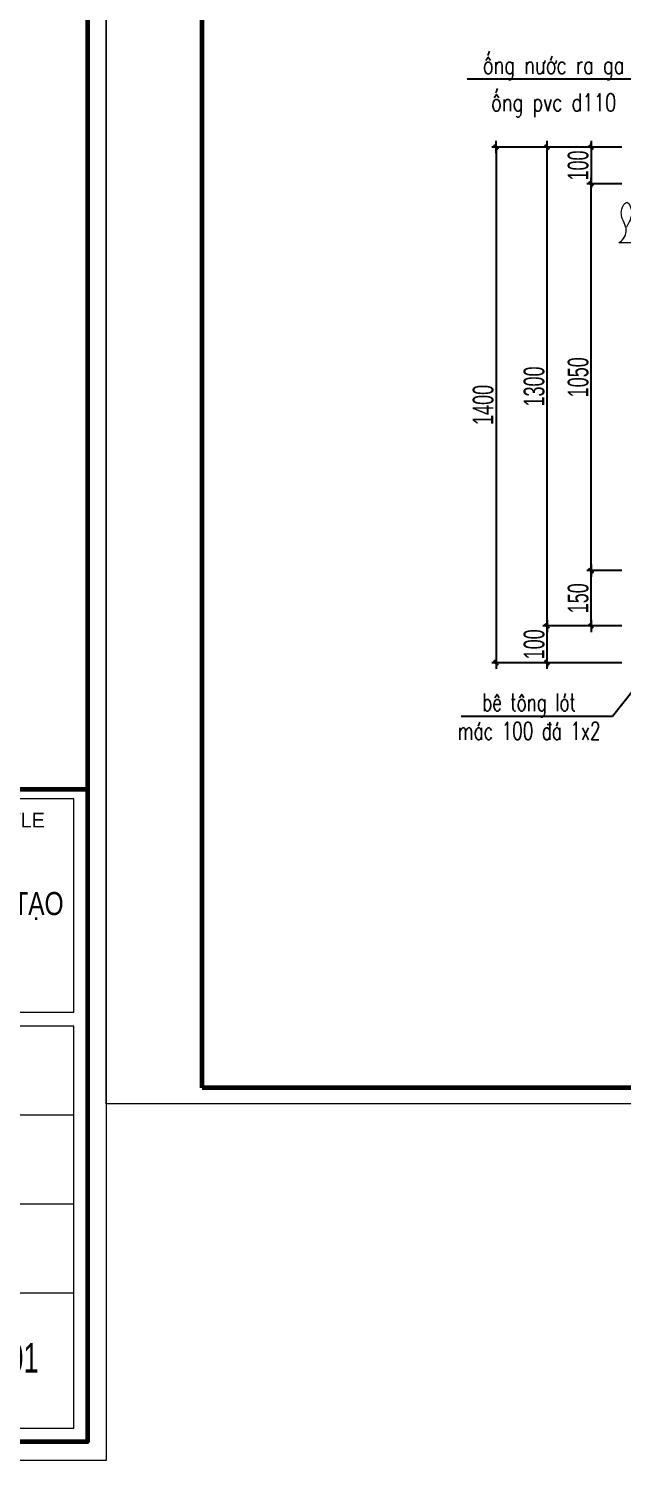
# Model space of a CAD drawing. Header units: millimetres. Extents: x 596422 to 1674380, y -367470 to 58862.
# Drawn here: x 839023 to 842245, y -54486 to -46712 of the extents above; entities that cross this region are included whole.
import ezdxf
from ezdxf.enums import TextEntityAlignment as Align

# ---------------------------------------------------------------- set-up
doc = ezdxf.new("R2010")
doc.units = ezdxf.units.MM
doc.header["$LTSCALE"] = 600
doc.header["$MEASUREMENT"] = 0
doc.layers.get('0').update_dxf_attribs({"lineweight": 0})
doc.layers.get('Defpoints').update_dxf_attribs({"lineweight": 0})
for name, color, linetype, lineweight in [('EG Dim', 8, 'Continuous', 18), ('EG Net thay', 7, 'Continuous', 20), ('EG Text1', 3, 'Continuous', 20), ('LC ISO', 153, 'Continuous', 13)]:
    doc.layers.add(name, color=color, linetype=linetype, lineweight=lineweight)
doc.layers.add('Khungten_LCDI', color=7, linetype='Continuous')
doc.layers.add('Kichthuoc', color=9, linetype='Continuous')
doc.styles.add('EG 2', font='vnromadi.shx', dxfattribs={"width": 0.75})
doc.styles.add('EG 3', font='italicc.shx', dxfattribs={"width": 0.75, "bigfont": 'romansvn.shx'})
doc.styles.add('EG Huy', font='vnsimli.shx', dxfattribs={"width": 0.75})
doc.styles.add('HOATBIF', font='hoatbif.shx', dxfattribs={"width": 0.65})
doc.styles.add('Khungten', font='VHAVAN.TTF', dxfattribs={"width": 0.9, "height": 5000})
doc.styles.add('Title', font='VHAVAN.TTF', dxfattribs={"width": 0.8})
doc.dimstyles.new('1-100', dxfattribs={"dimscale": 300, "dimtxt": 1.2, "dimasz": 0.25, "dimexe": 0.5, "dimexo": 0, "dimgap": 0.3, "dimtad": 1, "dimdec": 0, "dimzin": 0, "dimdsep": 46, "dimtxsty": 'HOATBIF', "dimblk1": 'DOT', "dimblk2": 'DOT', "dimsah": 1, "dimcen": -1, "dimdle": 1, "dimclrd": 256, "dimclre": 256, "dimclrt": 4, "dimadec": 3, "dimazin": 2, "dimtfac": 0.333333, "dimtdec": 0, "dimtix": 1, "dimtmove": 2, "dimatfit": 3, "dimldrblk": 'DOT', "dimfxl": 1, "dimtvp": 0.833333, "dimtolj": 1, "dimtzin": 0, "dimarcsym": 0})
doc.dimstyles.new('be phot$7', dxfattribs={"dimscale": 100, "dimtxt": 2.2, "dimasz": 1, "dimexe": 1, "dimexo": 0, "dimgap": 0.8, "dimtad": 1, "dimdec": 0, "dimzin": 0, "dimdsep": 46, "dimtxsty": 'EG 3', "dimblk": 'ARCHTICK', "dimcen": 0.09, "dimdle": 1, "dimclrd": 256, "dimclre": 256, "dimclrt": 3, "dimadec": 0, "dimazin": 0, "dimtfac": 1, "dimtdec": 0, "dimtix": 1, "dimtmove": 0, "dimatfit": 3, "dimfxl": 1, "dimtolj": 1, "dimtzin": 0, "dimarcsym": 0})

# ---------------------------------------------------------------- blocks, each defined once
blk = doc.blocks.new('DOT')
at = {"layer": 'Kichthuoc'}
blk.add_line((-3, 0), (3, 0), dxfattribs=at)
at = {"layer": 'Kichthuoc', "color": 4}
blk.add_line((-1, -1), (1, 1), dxfattribs=at)
blk.add_lwpolyline([(0.5, 1), (-1, -0.5), (-0.5, -1), (1, 0.5)], close=True, dxfattribs=at)
blk = doc.blocks.new('*D324')
at = {"layer": 'Defpoints', "color": 0, "transparency": 16777216}
for p in [(841836, -49954.8), (842241.5, -49954.8), (842241.5, -50154.8)]:
    blk.add_point(p, dxfattribs=at)
at = {"layer": 'EG Dim', "lineweight": -2, "transparency": 16777216}
for p, q in [((842241.5, -49954.8), (841813.5, -49954.8)), ((841836, -49943.5), (841836, -49932.3)), ((841836, -50154.8), (841836, -49954.8)), ((842241.5, -50154.8), (841813.5, -50154.8)), ((841836, -50166), (841836, -50177.3))]:
    blk.add_line(p, q, dxfattribs=at)
at = {"layer": 'EG Dim', "lineweight": -2, "transparency": 16777216, "xscale": 11.25, "yscale": 11.25, "zscale": 11.25}
for p, rotation in [((841836, -49954.8), 270), ((841836, -50154.8), 90)]:
    blk.add_blockref('DOT', p, dxfattribs=dict(at, rotation=rotation))
at = {"layer": 'EG Dim', "color": 4, "transparency": 16777216, "insert": (841766.2, -50054.8), "char_height": 112.5, "attachment_point": 5, "rotation": 90, "style": 'HOATBIF'}
blk.add_mtext('\\A1;100', dxfattribs=at)
blk = doc.blocks.new('_Dot')
at = {"color": 0, "linetype": 'ByBlock', "lineweight": -2}
blk.add_line((-0.5, 0), (-1, 0), dxfattribs=at)
at = {"color": 0, "linetype": 'ByBlock', "const_width": 0.5}
blk.add_lwpolyline([(-0.25, 0, 1), (0.25, 0, 1)], format="xyb", close=True, dxfattribs=at)
blk = doc.blocks.new('*D325')
at = {"layer": 'Defpoints', "color": 0, "transparency": 16777216}
for p in [(841836, -47354.8), (842241.5, -47354.8), (842241.5, -49954.8)]:
    blk.add_point(p, dxfattribs=at)
at = {"layer": 'EG Dim', "lineweight": -2, "transparency": 16777216}
for p, q in [((842241.5, -47354.8), (841813.5, -47354.8)), ((841836, -49943.5), (841836, -47366)), ((842241.5, -49954.8), (841813.5, -49954.8))]:
    blk.add_line(p, q, dxfattribs=at)
at = {"layer": 'EG Dim', "lineweight": -2, "transparency": 16777216, "xscale": 11.25, "yscale": 11.25, "zscale": 11.25}
for p, rotation in [((841836, -47354.8), 90), ((841836, -49954.8), 270)]:
    blk.add_blockref('DOT', p, dxfattribs=dict(at, rotation=rotation))
at = {"layer": 'EG Dim', "color": 4, "transparency": 16777216, "insert": (841766.2, -48654.8), "char_height": 112.5, "attachment_point": 5, "rotation": 90, "style": 'HOATBIF'}
blk.add_mtext('\\A1;1300', dxfattribs=at)
blk = doc.blocks.new('_ArchTick')
at = {"color": 0, "linetype": 'ByBlock', "const_width": 0.15}
blk.add_lwpolyline([(-0.5, -0.5), (0.5, 0.5)], dxfattribs=at)
blk = doc.blocks.new('CHIDAN')
at = {"layer": 'EG Dim'}
blk.add_line((0, 0), (0.87, 0), dxfattribs=at)
at = {"layer": 'EG Text1', "color": 3, "style": 'EG 2', "width": 0.75}
blk.add_attdef('CD1', text='', height=2.2, dxfattribs=at).set_placement((0.67, 1), align=Align.BOTTOM_CENTER)
blk.add_attdef('CD2', text='', height=2.2, dxfattribs=at).set_placement((0.67, -3.2), align=Align.TOP_CENTER)
blk = doc.blocks.new('*D337')
at = {"layer": 'Defpoints', "color": 0, "transparency": 16777216}
for p in [(842241.5, -47354.8), (841559.4, -50154.8), (842241.5, -50154.8)]:
    blk.add_point(p, dxfattribs=at)
at = {"layer": 'EG Dim', "lineweight": -2, "transparency": 16777216}
for p, q in [((842241.5, -47354.8), (841536.9, -47354.8)), ((841559.4, -47366), (841559.4, -50143.5)), ((842241.5, -50154.8), (841536.9, -50154.8))]:
    blk.add_line(p, q, dxfattribs=at)
at = {"layer": 'EG Dim', "lineweight": -2, "transparency": 16777216, "xscale": 11.25, "yscale": 11.25, "zscale": 11.25}
for p, rotation in [((841559.4, -47354.8), 90), ((841559.4, -50154.8), 270)]:
    blk.add_blockref('DOT', p, dxfattribs=dict(at, rotation=rotation))
at = {"layer": 'EG Dim', "color": 4, "transparency": 16777216, "insert": (841489.7, -48754.8), "char_height": 112.5, "attachment_point": 5, "rotation": 90, "style": 'HOATBIF'}
blk.add_mtext('\\A1;1400', dxfattribs=at)
blk = doc.blocks.new('*D338')
at = {"layer": 'Defpoints', "color": 0, "transparency": 16777216}
for p in [(842241.5, -47354.8), (842075, -47554.8), (842241.5, -47554.8)]:
    blk.add_point(p, dxfattribs=at)
at = {"layer": 'EG Dim', "lineweight": -2, "transparency": 16777216}
for p, q in [((842075, -47343.5), (842075, -47332.3)), ((842241.5, -47354.8), (842052.5, -47354.8)), ((842075, -47354.8), (842075, -47554.8)), ((842241.5, -47554.8), (842052.5, -47554.8)), ((842075, -47566), (842075, -47577.3))]:
    blk.add_line(p, q, dxfattribs=at)
at = {"layer": 'EG Dim', "lineweight": -2, "transparency": 16777216, "xscale": 11.25, "yscale": 11.25, "zscale": 11.25}
for p, rotation in [((842075, -47354.8), 270), ((842075, -47554.8), 90)]:
    blk.add_blockref('DOT', p, dxfattribs=dict(at, rotation=rotation))
at = {"layer": 'EG Dim', "color": 4, "transparency": 16777216, "insert": (842005.2, -47454.8), "char_height": 112.5, "attachment_point": 5, "rotation": 90, "style": 'HOATBIF'}
blk.add_mtext('\\A1;100', dxfattribs=at)
blk = doc.blocks.new('*D340')
at = {"layer": 'Defpoints', "color": 0, "transparency": 16777216}
for p in [(842075, -49654.8), (842241.5, -49654.8), (842241.5, -49954.8)]:
    blk.add_point(p, dxfattribs=at)
at = {"layer": 'EG Dim', "lineweight": -2, "transparency": 16777216}
for p, q in [((842241.5, -49654.8), (842052.5, -49654.8)), ((842075, -49943.5), (842075, -49666)), ((842241.5, -49954.8), (842052.5, -49954.8))]:
    blk.add_line(p, q, dxfattribs=at)
at = {"layer": 'EG Dim', "lineweight": -2, "transparency": 16777216, "xscale": 11.25, "yscale": 11.25, "zscale": 11.25}
for p, rotation in [((842075, -49654.8), 90), ((842075, -49954.8), 270)]:
    blk.add_blockref('DOT', p, dxfattribs=dict(at, rotation=rotation))
at = {"layer": 'EG Dim', "color": 4, "transparency": 16777216, "insert": (842005.2, -49804.8), "char_height": 112.5, "attachment_point": 5, "rotation": 90, "style": 'HOATBIF'}
blk.add_mtext('\\A1;150', dxfattribs=at)
blk = doc.blocks.new('*D341')
at = {"layer": 'Defpoints', "color": 0, "transparency": 16777216}
for p in [(842075, -47554.8), (842241.5, -47554.8), (842241.5, -49654.8)]:
    blk.add_point(p, dxfattribs=at)
at = {"layer": 'EG Dim', "lineweight": -2, "transparency": 16777216}
for p, q in [((842241.5, -47554.8), (842052.5, -47554.8)), ((842075, -49643.5), (842075, -47566)), ((842241.5, -49654.8), (842052.5, -49654.8))]:
    blk.add_line(p, q, dxfattribs=at)
at = {"layer": 'EG Dim', "lineweight": -2, "transparency": 16777216, "xscale": 11.25, "yscale": 11.25, "zscale": 11.25}
for p, rotation in [((842075, -47554.8), 90), ((842075, -49654.8), 270)]:
    blk.add_blockref('DOT', p, dxfattribs=dict(at, rotation=rotation))
at = {"layer": 'EG Dim', "color": 4, "transparency": 16777216, "insert": (842005.2, -48604.8), "char_height": 112.5, "attachment_point": 5, "rotation": 90, "style": 'HOATBIF'}
blk.add_mtext('\\A1;1050', dxfattribs=at)
blk = doc.blocks.new('LCDI-new')
at = {"layer": 'Defpoints', "lineweight": 0}
blk.add_lwpolyline([(-1626044.71, 488105.01), (-1626044.71, 488402.01), (-1625624.71, 488402.01), (-1625624.71, 488105.01)], close=True, dxfattribs=at)
at = {"layer": 'Khungten_LCDI', "color": 5, "lineweight": 25}
blk.add_line((-1625626.71, 488107.01), (-1625626.71, 488400.01), dxfattribs=at)
at = {"layer": 'Khungten_LCDI', "color": 5, "lineweight": 60}
blk.add_line((-1625626.71, 488177.85), (-1625666.71, 488177.85), dxfattribs=at)
at = {"layer": 'Khungten_LCDI', "color": 9, "lineweight": 15}
for p, q in [((-1625628.21, 488142.51), (-1625665.21, 488142.51)), ((-1625628.21, 488132.84), (-1625665.21, 488132.84)), ((-1625628.21, 488123.18), (-1625665.21, 488123.18))]:
    blk.add_line(p, q, dxfattribs=at)
at = {"layer": 'Khungten_LCDI', "color": 5, "lineweight": 60}
blk.add_lwpolyline([(-1626032.71, 488107.01), (-1626032.71, 488400.01), (-1625626.71, 488400.01), (-1625626.71, 488107.01)], close=True, dxfattribs=at)
at = {"layer": 'Khungten_LCDI', "color": 9, "lineweight": 15}
for points in [[(-1625665.21, 488153.68), (-1625628.21, 488153.68), (-1625628.21, 488176.84), (-1625665.21, 488176.84)], [(-1625665.21, 488108.51), (-1625628.21, 488108.51), (-1625628.21, 488152.18), (-1625665.21, 488152.18)]]:
    blk.add_lwpolyline(points, close=True, dxfattribs=at)
at = {"color": 7, "style": 'Khungten'}
blk.add_text('tªn b¶n vÏ - drawing title', height=1.6, dxfattribs=at).set_placement((-1625647.05, 488173.74), align=Align.CENTER)
at = {"color": 2, "style": 'Title', "width": 1.824646}
for tag, p, p2 in [('TENBANVE1', (-1625663.58, 488164.65), (-1625629.32, 488164.65)), ('TENBANVE2', (-1625663.58, 488157.89), (-1625629.32, 488157.89))]:
    blk.add_attdef(tag, text='', height=2.5, dxfattribs=at).set_placement(p, p2, align=Align.FIT)
at = {"color": 7, "style": 'Khungten', "width": 0.8}
for tag, p in [('REVISION', (-1625637.72, 488146.05)), ('NGAYHT', (-1625637.25, 488137.42))]:
    blk.add_attdef(tag, text='', height=2, dxfattribs=at).set_placement(p, align=Align.CENTER)
at = {"color": 2, "style": 'Title', "width": 0.7}
blk.add_attdef('SOBANVE', text='', height=2.5, dxfattribs=at).set_placement((-1625637.09, 488114.55), align=Align.CENTER)

msp = doc.modelspace()

# ---------------------------------------------------------------- linework, layer by layer
at = {"layer": 'EG Net thay'}
msp.add_line((842479, -47874.8), (842226.1, -47874.8), dxfattribs=at)
at = {"layer": 'LC ISO'}
msp.add_spline([(842226.1, -47874.8), (842244.5, -47859.6), (842264.4, -47822.7), (842265.9, -47805.2), (842254.9, -47766.7), (842240.2, -47725.7), (842240.2, -47698.9), (842249.4, -47673.8), (842268.3, -47654.8), (842289.7, -47680.6), (842282.4, -47760), (842266.5, -47789.9)], degree=3, dxfattribs=at)

# ---------------------------------------------------------------- block references
at = {"layer": 'EG Dim'}
ref = msp.add_blockref('CHIDAN', (841872.3, -46985.9), dxfattribs=dict(at, xscale=43.48400356573984, yscale=43.48400356573984, zscale=43.48400356573984))
ref.add_attrib('CD1', 'èng n\xadíc ra ga', dxfattribs={"layer": 'EG Text1', "color": 3, "height": 95.665, "style": 'EG Huy', "width": 0.75}).set_placement((841872.3, -46985.9), align=Align.BOTTOM_CENTER)
ref.add_attrib('CD2', 'èng pvc d110', dxfattribs={"layer": 'EG Text1', "color": 3, "height": 95.665, "style": 'EG Huy', "width": 0.75}).set_placement((841872.3, -47064.2), align=Align.TOP_CENTER)
ref = msp.add_blockref('CHIDAN', (841738.9, -50446.5), dxfattribs=dict(at, xscale=43.48400356573984, yscale=43.48400356573984, zscale=43.48400356573984))
ref.add_attrib('CD1', 'bª t«ng lãt', dxfattribs={"layer": 'EG Text1', "color": 3, "height": 95.665, "style": 'EG Huy', "width": 0.7}).set_placement((841738.9, -50446.5), align=Align.BOTTOM_CENTER)
ref.add_attrib('CD2', 'm¸c 100 ®¸ 1x2', dxfattribs={"layer": 'EG Text1', "color": 3, "height": 95.665, "style": 'EG Huy', "width": 0.7}).set_placement((841739, -50524.8), align=Align.MIDDLE_CENTER)
at = {"layer": 'Kichthuoc'}
ref = msp.add_blockref('LCDI-new', (82120678.8, -24459736.4), dxfattribs=dict(at, xscale=50.00000000005321, yscale=50.00000000005321, zscale=50.00000000005321))
ref.add_attrib('TENBANVE', 'mÆt b»ng mãng c¶i t¹o', dxfattribs={"layer": '0', "color": 4, "height": 125, "style": 'Title', "width": 0.759378}).set_placement((837499.6, -51524.9), (839212.9, -51524.9), align=Align.FIT)
ref.add_attrib('SOBANVE', 'kc - 01', dxfattribs={"layer": '0', "color": 4, "height": 160, "style": 'Title', "width": 0.7}).set_placement((838824.3, -54009), align=Align.CENTER)
at = {"layer": 'Kichthuoc', "xscale": 43.48400245783739, "yscale": 43.48400245783739, "zscale": 43.48400245783739}
msp.add_blockref('LCDI-new', (71546375.5, -21277310.1), dxfattribs=at)

# ---------------------------------------------------------------- dimensions: what is measured, and where the dimension line sits
at = {"layer": 'EG Dim'}
for base, p1, p2, picture, middle in [((841559.4, -50154.8), (842241.5, -47354.8), (842241.5, -50154.8), '*D337', (841489.7, -48754.8)), ((841836, -47354.8), (842241.5, -49954.8), (842241.5, -47354.8), '*D325', (841766.2, -48654.8)), ((842075, -47554.8), (842241.5, -47354.8), (842241.5, -47554.8), '*D338', (842005.2, -47454.8)), ((842075, -47554.8), (842241.5, -49654.8), (842241.5, -47554.8), '*D341', (842005.2, -48604.8)), ((842075, -49654.8), (842241.5, -49954.8), (842241.5, -49654.8), '*D340', (842005.2, -49804.8)), ((841836, -49954.8), (842241.5, -50154.8), (842241.5, -49954.8), '*D324', (841766.2, -50054.8))]:
    dim = msp.add_linear_dim(base=base, p1=p1, p2=p2, angle=90, dimstyle='1-100', override={"dimscale": 45, "dimtxt": 2.5, "dimlfac": 0.5}, dxfattribs=at)
    dim.commit()
    dim.dimension.update_dxf_attribs({"geometry": picture, "text_midpoint": middle})

# ---------------------------------------------------------------- leaders
at = {"layer": 'LC ISO'}
for points in [[(842338.5, -47736.7), (842338.5, -46985.9), (841402.5, -46985.9)], [(842502.2, -50054.3), (842192, -50446.5), (841369.4, -50446.5)]]:
    msp.add_leader(points, dimstyle='be phot$7', override={"dimtad": 0}, dxfattribs=at)

doc.saveas('drawing.dxf')
